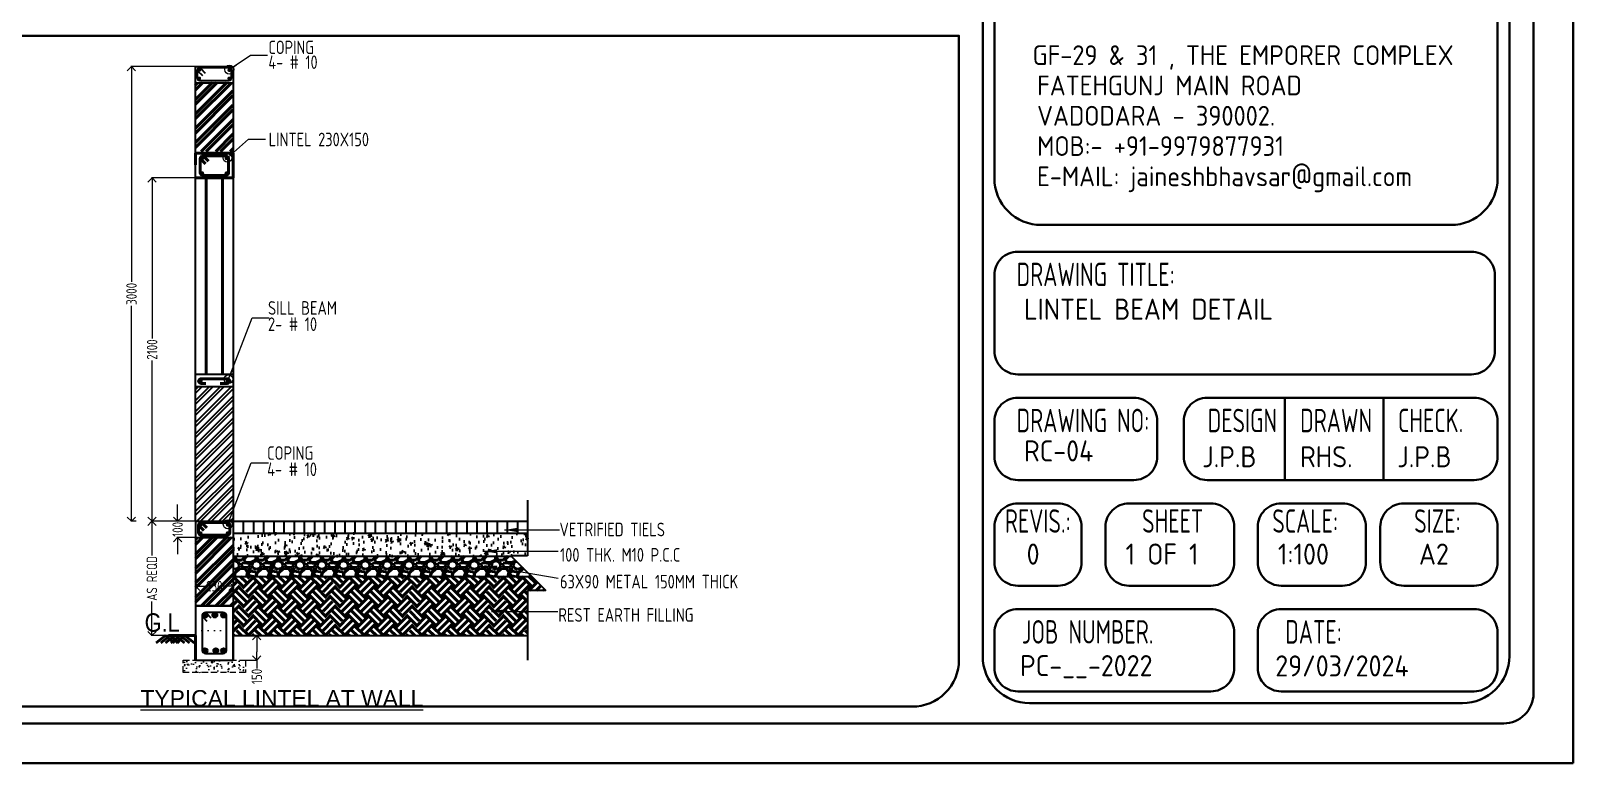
# Model space of a CAD drawing. Header units: inches. Extents: x -605 to 2991212, y -2872845 to 0.
# Drawn here: x 2612766 to 2665350, y -2154961 to -2130013 of the extents above; entities that cross this region are included whole.
import ezdxf

# ---------------------------------------------------------------- set-up
doc = ezdxf.new("R2010")
doc.units = ezdxf.units.IN
doc.header["$LTSCALE"] = 600
doc.header["$MEASUREMENT"] = 0
for name, pattern in [('CONTINOUS', [0]), ('DOT', [0.25, 0, -0.25]), ('HIDDEN', [0.375, 0.25, -0.125])]:
    doc.linetypes.add(name, pattern=pattern)
for name, color, linetype, lineweight in [('DIM', 251, 'Continuous', 0), ('L2', 2, 'Continuous', 20), ('L3', 3, 'Continuous', 25), ('L4', 4, 'Continuous', 30), ('L5', 10, 'Continuous', 40), ('rDIMension', 1, 'Continuous', 18), ('rPCC DASH', 9, 'HIDDEN', 15), ('rRCC 1', 3, 'Continuous', 25), ('rRCC 2', 40, 'Continuous', 15), ('rREINF 1', 1, 'Continuous', 25), ('rREINF 2', 4, 'Continuous', 25), ('rSHEET', 2, 'Continuous', 30), ('TEXT7', 7, 'Continuous', 30)]:
    doc.layers.add(name, color=color, linetype=linetype, lineweight=lineweight)
doc.layers.add('rFOUNDATION', color=7, linetype='CONTINOUS', lineweight=15, true_color=0xd26722)
doc.layers.add('see level', color=2, linetype='Continuous')
doc.styles.add('DIM', font='geniso.shx', dxfattribs={"width": 0.85})
doc.styles.add('ROMANS', font='arial.ttf')
doc.styles.get("Standard").update_dxf_attribs({"font": 'arial.ttf'})
doc.styles.add('TEXT3', font='geniso.shx')
doc.styles.add('TEXT3 0.75NA', font='geniso.shx', dxfattribs={"width": 0.75})
doc.dimstyles.new('DST-25$7', dxfattribs={"dimscale": 150, "dimtxt": 2.25, "dimasz": 2, "dimexe": 1.5, "dimexo": 1, "dimgap": 1, "dimtad": 1, "dimdec": 0, "dimlfac": 0.25, "dimzin": 0, "dimdsep": 46, "dimtxsty": 'ROMANS', "dimblk": 'DOT', "dimcen": 0.09, "dimdle": 1, "dimclrd": 1, "dimclre": 1, "dimclrt": 7, "dimadec": 0, "dimazin": 0, "dimtfac": 1, "dimtdec": 0, "dimtmove": 0, "dimatfit": 3, "dimfxl": 1, "dimtolj": 1, "dimtzin": 0, "dimarcsym": 0})
doc.dimstyles.new('DST-50$7', dxfattribs={"dimscale": 150, "dimtxt": 2.25, "dimasz": 2, "dimexe": 1.5, "dimexo": 1, "dimgap": 1, "dimtad": 1, "dimdec": 0, "dimlfac": 0.333333, "dimzin": 0, "dimdsep": 46, "dimtxsty": 'ROMANS', "dimblk": 'DOT', "dimcen": 0.09, "dimdle": 1, "dimclrd": 1, "dimclre": 1, "dimclrt": 7, "dimadec": 0, "dimazin": 0, "dimtfac": 1, "dimtdec": 0, "dimtmove": 0, "dimatfit": 3, "dimfxl": 1, "dimtolj": 1, "dimtzin": 0, "dimarcsym": 0})
doc.dimstyles.new('ST-25', dxfattribs={"dimscale": 100, "dimtxt": 2.5, "dimasz": 2, "dimexe": 0.18, "dimexo": 0.0625, "dimgap": 0.2, "dimtad": 0, "dimdec": 0, "dimlfac": 0.25, "dimzin": 0, "dimdsep": 46, "dimtxsty": 'DIM', "dimblk": 'OPEN90', "dimcen": 0.09, "dimclrd": 256, "dimclrt": 7, "dimadec": 0, "dimazin": 0, "dimtfac": 1, "dimtdec": 0, "dimtofl": 0, "dimtmove": 0, "dimatfit": 3, "dimldrblk": 'OPEN90', "dimfxl": 1, "dimtolj": 1, "dimtzin": 0, "dimlwd": -1, "dimarcsym": 0})

# ---------------------------------------------------------------- blocks, each defined once
blk = doc.blocks.new('_Open90')
at = {"color": 0, "linetype": 'ByBlock', "lineweight": -2}
for p, q in [((0, 0), (-1, 0)), ((-0.5, 0.5), (0, 0)), ((0, 0), (-0.5, -0.5))]:
    blk.add_line(p, q, dxfattribs=at)
blk = doc.blocks.new('*D1936')
at = {"layer": 'Defpoints', "color": 0}
for p in [(1456300, -881188), (1456125, -881774), (1456397, -881774)]:
    blk.add_point(p, dxfattribs=at)
at = {"layer": 'rDIMension', "color": 0, "lineweight": -2}
for p, q in [((1456306, -881188), (1456415, -881188)), ((1456131, -881774), (1456415, -881774))]:
    blk.add_line(p, q, dxfattribs=at)
at = {"layer": 'rDIMension'}
for p, q in [((1456397, -881388), (1456397, -881574)), ((1456397, -881774), (1456397, -881974))]:
    blk.add_line(p, q, dxfattribs=at)
at = {"layer": 'rDIMension', "xscale": 200, "yscale": 200, "zscale": 200}
for p, rotation in [((1456397, -881188), 90), ((1456397, -881774), 270)]:
    blk.add_blockref('_Open90', p, dxfattribs=dict(at, rotation=rotation))
at = {"layer": 'rDIMension', "color": 7, "insert": (1456397, -882164), "char_height": 250, "attachment_point": 5, "rotation": 90, "style": 'DIM'}
blk.add_mtext('\\A1;150', dxfattribs=at)
blk = doc.blocks.new('*D1937')
at = {"layer": 'Defpoints', "color": 0}
for p in [(1454502, -878450), (1454931, -878450), (1454931, -878841)]:
    blk.add_point(p, dxfattribs=at)
at = {"layer": 'rDIMension'}
for p, q in [((1454502, -878250), (1454502, -878050)), ((1454502, -879041), (1454502, -879241))]:
    blk.add_line(p, q, dxfattribs=at)
at = {"layer": 'rDIMension', "color": 0, "lineweight": -2}
for p, q in [((1454925, -878450), (1454484, -878450)), ((1454925, -878841), (1454484, -878841))]:
    blk.add_line(p, q, dxfattribs=at)
at = {"layer": 'rDIMension', "xscale": 200, "yscale": 200, "zscale": 200}
for p, rotation in [((1454502, -878450), 270), ((1454502, -878841), 90)]:
    blk.add_blockref('_Open90', p, dxfattribs=dict(at, rotation=rotation))
at = {"layer": 'rDIMension', "color": 7, "insert": (1454502, -878645), "char_height": 250, "attachment_point": 5, "rotation": 90, "style": 'DIM'}
blk.add_mtext('\\A1;100', dxfattribs=at)
blk = doc.blocks.new('*D1938')
at = {"layer": 'Defpoints', "color": 0}
for p in [(1454931, -880005), (1454931, -880974), (1455831, -880974)]:
    blk.add_point(p, dxfattribs=at)
at = {"layer": 'rDIMension', "color": 0, "lineweight": -2}
for p, q in [((1454931, -880968), (1454931, -879987)), ((1455831, -880968), (1455831, -879987))]:
    blk.add_line(p, q, dxfattribs=at)
at = {"layer": 'rDIMension'}
for p, q in [((1455131, -880005), (1455169, -880005)), ((1455631, -880005), (1455592, -880005))]:
    blk.add_line(p, q, dxfattribs=at)
at = {"layer": 'rDIMension', "xscale": 200, "yscale": 200, "zscale": 200, "rotation": 180}
blk.add_blockref('_Open90', (1454931, -880005), dxfattribs=at)
at = {"layer": 'rDIMension', "xscale": 200, "yscale": 200, "zscale": 200}
blk.add_blockref('_Open90', (1455831, -880005), dxfattribs=at)
at = {"layer": 'rDIMension', "color": 7, "insert": (1455381, -880005), "char_height": 250, "attachment_point": 5, "style": 'DIM'}
blk.add_mtext('\\A1;230', dxfattribs=at)
blk = doc.blocks.new('_Dot')
at = {"color": 0, "linetype": 'ByBlock', "lineweight": -2}
blk.add_line((-0.5, 0), (-1, 0), dxfattribs=at)
at = {"color": 0, "linetype": 'ByBlock', "const_width": 0.5}
blk.add_lwpolyline([(-0.25, 0, 1), (0.25, 0, 1)], format="xyb", close=True, dxfattribs=at)
blk = doc.blocks.new('*D1939')
at = {"layer": 'Defpoints', "color": 0}
for p in [(1453887, -878450), (1454931, -878450), (1454170, -881188)]:
    blk.add_point(p, dxfattribs=at)
at = {"layer": 'rDIMension', "color": 0, "lineweight": -2}
for p, q in [((1454925, -878450), (1453869, -878450)), ((1454164, -881188), (1453869, -881188))]:
    blk.add_line(p, q, dxfattribs=at)
at = {"layer": 'rDIMension'}
for p, q in [((1453887, -878650), (1453887, -879268)), ((1453887, -880988), (1453887, -880370))]:
    blk.add_line(p, q, dxfattribs=at)
at = {"layer": 'rDIMension', "xscale": 200, "yscale": 200, "zscale": 200}
for p, rotation in [((1453887, -878450), 90), ((1453887, -881188), 270)]:
    blk.add_blockref('_Open90', p, dxfattribs=dict(at, rotation=rotation))
at = {"layer": 'rDIMension', "color": 7, "insert": (1453887, -879819), "char_height": 250, "attachment_point": 5, "rotation": 90, "style": 'DIM'}
blk.add_mtext('\\A1;AS REQD', dxfattribs=at)
blk = doc.blocks.new('*D1940')
at = {"layer": 'Defpoints', "color": 0}
for p in [(1453891, -870234), (1454931, -870234), (1454931, -878450)]:
    blk.add_point(p, dxfattribs=at)
at = {"layer": 'rDIMension', "color": 0, "lineweight": -2}
for p, q in [((1454925, -870234), (1453873, -870234)), ((1454925, -878450), (1453873, -878450))]:
    blk.add_line(p, q, dxfattribs=at)
at = {"layer": 'rDIMension'}
for p, q in [((1453891, -870434), (1453891, -874077)), ((1453891, -878250), (1453891, -874606))]:
    blk.add_line(p, q, dxfattribs=at)
at = {"layer": 'rDIMension', "xscale": 200, "yscale": 200, "zscale": 200}
for p, rotation in [((1453891, -870234), 90), ((1453891, -878450), 270)]:
    blk.add_blockref('_Open90', p, dxfattribs=dict(at, rotation=rotation))
at = {"layer": 'rDIMension', "color": 7, "insert": (1453891, -874342), "char_height": 250, "attachment_point": 5, "rotation": 90, "style": 'DIM'}
blk.add_mtext('\\A1;2100', dxfattribs=at)
blk = doc.blocks.new('*D1941')
at = {"layer": 'Defpoints', "color": 0}
for p in [(1453397, -867570), (1454931, -867570), (1453517, -878450)]:
    blk.add_point(p, dxfattribs=at)
at = {"layer": 'rDIMension', "color": 0, "lineweight": -2}
for p, q in [((1454925, -867570), (1453379, -867570)), ((1453510, -878450), (1453379, -878450))]:
    blk.add_line(p, q, dxfattribs=at)
at = {"layer": 'rDIMension'}
for p, q in [((1453397, -867770), (1453397, -872724)), ((1453397, -878250), (1453397, -873296))]:
    blk.add_line(p, q, dxfattribs=at)
at = {"layer": 'rDIMension', "xscale": 200, "yscale": 200, "zscale": 200}
for p, rotation in [((1453397, -867570), 90), ((1453397, -878450), 270)]:
    blk.add_blockref('_Open90', p, dxfattribs=dict(at, rotation=rotation))
at = {"layer": 'rDIMension', "color": 7, "insert": (1453397, -873010), "char_height": 250, "attachment_point": 5, "rotation": 90, "style": 'DIM'}
blk.add_mtext('\\A1;3000', dxfattribs=at)
blk = doc.blocks.new('LIWA')
at = {"layer": 'L5'}
h = blk.add_hatch(dxfattribs=at)
h.set_pattern_fill('ANSI32', scale=652.051866)
h.set_pattern_definition([(45, (-3529267.34, -281144.94), (-172.901361, 172.901361), []), (45, (-3529152.08, -281144.94), (-172.901361, 172.901361), [])])
h.paths.add_polyline_path([(1455825.2, -867956.8), (1454925.4, -867956.8), (1454930.8, -869599.8), (1455830.6, -869599.8)])
at = {"layer": 'L5', "lineweight": -3}
h = blk.add_hatch(dxfattribs=at)
h.set_pattern_fill('ANSI32', scale=500)
h.set_pattern_definition([(45, (-2503029.22, -450251.7), (-132.5825215, 132.5825215), []), (45, (-2502940.84, -450251.7), (-132.5825215, 132.5825215), [])])
h.paths.add_polyline_path([(1455830.6, -875228.5), (1454930.8, -875228.5), (1454930.8, -878449.6), (1455830.6, -878449.6)])
at = {"layer": 'L5'}
h = blk.add_hatch(dxfattribs=at)
h.set_pattern_fill('ANSI32', scale=652.051866)
h.set_pattern_definition([(45, (965481.82, -904440.1), (-172.90136, 172.90136), []), (45, (965597.1, -904440.1), (-172.90136, 172.90136), [])])
h.paths.add_polyline_path([(1454930.8, -878840.8), (1455830.6, -878840.8), (1455830.6, -880476.6), (1454930.8, -880476.6)])
h = blk.add_hatch(dxfattribs=at)
h.set_pattern_fill('AR-CONC', scale=65.205187)
h.set_pattern_definition([(50, (941679, -931335), (467.69084, -40.91765), [48.9039, -537.9428]), (355, (941679, -931335), (-90.47307, 490.4683), [39.1231, -430.35423]), (100.45144, (941717.96, -931338.4), (377.21777, 449.55063), [41.5619, -457.18102]), (46.1842, (941679, -931204.6), (695.8967, -107.92716), [73.3558, -806.9142]), (96.63564, (941737, -931213.6), (609.4481, 635.17585), [62.3429, -685.7719]), (351.18416, (941679, -931204.6), (609.4481, 635.1759), [58.6847, -645.5313]), (21, (941744.2, -931237.2), (389.21436, -262.5284), [48.9039, -537.9428]), (326, (941744.2, -931237.2), (158.6542, 472.83544), [39.1231, -430.35423]), (71.45144, (941776.62, -931259.06), (547.86857, 210.30704), [41.5619, -457.18102]), (37.5, (941678.98, -931335), (7.928856, 217.06406), [0, -425.13782, 0, -436.87475, 0, -431.98436]), (7.5, (941678.98, -931335), (171.53498, 257.17689), [0, -249.08381, 0, -415.35704, 0, -164.6431]), (327.5, (941533.58, -931335), (348.079916, -14.706946), [0, -163.01297, 0, -508.60046, 0, -674.87368]), (317.5, (941468.37, -931335), (380.26763, 65.27364), [0, -211.91686, 0, -337.76287, 0, -479.25812])])
h.paths.add_polyline_path([(1455830.6, -878738), (1455830.6, -879286.1), (1462491, -879286.1), (1462479.7, -879274.8), (1462882.5, -879274.8), (1462882.5, -878738)])
h = blk.add_hatch(dxfattribs=at)
h.set_pattern_fill('GRAVEL', scale=521.641493)
h.set_pattern_definition([(228.0127875, (942054.566, -930813.353), (-4173.1319427, -4694.7734356), [70.17956, -6947.78897]), (184.9697407, (942007.619, -930865.517), (6259.6979141, 521.6414928), [120.43033, -11922.5987]), (132.510447, (941887.64, -930875.95), (5216.4149284, -5738.0564213), [84.917, -8406.7913]), (267.273689, (941684.2, -931006.36), (521.6414928, 10432.8298568), [109.66886, -10857.2155]), (292.833654, (941678.985, -931115.905), (-2608.2074642, 6259.6979141), [107.539, -10646.37587]), (357.273689, (941720.716, -931215.017), (-10432.8298568, 521.6414928), [109.66886, -10857.2155]), (37.6942405, (941830.26, -931220.233), (-6781.3394069, -5216.4149284), [145.03146, -14358.1031]), (72.2553284, (941945.022, -931131.554), (3651.4904499, 11476.1128425), [136.92463, -13555.54354]), (121.4295656, (941986.753, -931001.144), (-4173.1319427, 6781.3394069), [110.04027, -10893.99907]), (175.236358, (941929.372, -930907.25), (5738.0564213, -521.641493), [125.62796, -6155.7674]), (222.3974378, (941804.179, -930896.815), (-6259.6979141, -5738.05642125), [162.4642, -16083.96777]), (138.814075, (942200.626, -931011.576), (-3651.49045, 3129.848957), [55.451, -5489.6741]), (171.4692344, (942158.895, -930975.061), (6781.3394069, -1043.2829857), [105.4952, -10444.0511]), (225, (942054.57, -930959.4), (-6e-14, -521.6415), [73.77106, -663.9414]), (203.19859, (942018.05, -930896.815), (2608.207464, 1043.282986), [39.72717, -3932.9761]), (291.80141, (941981.54, -930912.46), (-521.641493, 1564.924479), [56.18235, -2752.94306]), (30.963757, (942002.4, -930964.63), (1564.924479, 1043.282986), [91.2502, -2950.41623]), (161.56505, (942080.65, -930917.68), (1043.282986, -521.641493), [65.98295, -1583.5923]), (16.3895403, (941678.985, -930912.464), (5216.4149284, 1564.9244785), [92.43487, -9151.07593]), (70.346176, (941767.664, -930886.382), (-2086.5659714, -5738.0564213), [77.54775, -7677.21055]), (293.19859, (942080.65, -930813.35), (-1043.282986, 2608.207464), [79.4538, -3893.24943]), (343.6104597, (942111.947, -930886.382), (-5216.4149284, 1564.9244785), [92.43487, -9151.07593]), (339.443955, (941678.985, -931235.88), (-2608.207464, 1043.282986), [89.1381, -4367.76877]), (294.7751406, (941762.447, -931267.18), (-2608.2074642, 5738.0564213), [74.6876, -7394.08197]), (66.80141, (942085.865, -931334.994), (1043.282986, 2608.207464), [79.4538, -3893.24943]), (17.3540246, (942117.163, -931261.964), (-6781.339407, -2086.5659714), [87.4433, -8656.86155]), (69.443955, (941830.26, -931334.994), (-1043.282986, -2608.207464), [44.56905, -4412.3378]), (101.309932, (942054.57, -931334.99), (-521.641493, 2086.565971), [26.5985, -2633.26165]), (165.963757, (942049.35, -931308.91), (1564.92448, -521.641493), [107.539, -2043.24397]), (186.009006, (941945.022, -931282.83), (5216.4149284, 521.6414928), [99.6596, -9866.2871]), (303.690068, (942002.4, -931011.58), (-521.641493, 1043.282986), [75.2322, -1805.57297]), (353.1572266, (942044.134, -931074.173), (8867.9053783, -1043.2829857), [131.3462, -13003.251]), (60.945396, (942174.544, -931089.823), (-2086.5659714, -3651.49045), [53.7061, -5316.92175]), (90, (942200.6, -931042.9), (-521.6415, 521.6415), [31.2985, -490.343]), (120.256437, (941934.59, -931267.18), (2086.5659714, -3651.49045), [72.4685, -7174.4067]), (48.0127875, (941898.074, -931204.584), (4173.1319427, 4694.7734356), [140.3591, -6877.6094]), (0, (941991.97, -931100.26), (521.6415, 521.6415), [135.6268, -386.0147]), (325.3048465, (942127.596, -931100.255), (5216.4149284, -3651.4904499), [82.4788, -8165.39737]), (254.054604, (942195.41, -931147.2), (-521.641493, -2086.565971), [75.95204, -3721.65535]), (207.6459754, (942174.544, -931220.233), (-9911.188364, -5216.4149284), [123.66294, -12242.65155]), (175.4260787, (942065, -931277.614), (-6781.3394069, 521.6414928), [130.82716, -12951.8749])])
h.paths.add_polyline_path([(1455830.6, -879769.6), (1462974.5, -879769.6), (1462491, -879286.1), (1455830.6, -879286.1)])
h = blk.add_hatch(dxfattribs=at)
h.set_pattern_fill('EARTH', scale=1304.103732, angle=45)
h.set_pattern_definition([(45, (941679, -931335), (0, 461.0703), [326.02593, -326.02593]), (45, (941592.53, -931248.54), (0, 461.0703), [326.02593, -326.02593]), (45, (941506.08, -931162.1), (0, 461.0703), [326.02593, -326.02593]), (135, (941506.08, -931104.46), (-461.0703, 4e-14), [326.02593, -326.02593]), (135, (941592.53, -931018), (-461.0703, 4e-14), [326.02593, -326.02593]), (135, (941679, -930931.56), (-461.0703, 4e-14), [326.02593, -326.02593])])
h.paths.add_polyline_path([(1455830.6, -881188.2), (1462882.5, -881188.2), (1462882.5, -880111.6), (1463316.5, -880111.6), (1462974.5, -879769.6), (1455830.6, -879769.6)])
at = {"layer": 'rPCC DASH'}
h = blk.add_hatch(dxfattribs=at)
h.set_pattern_fill('AR-CONC', color=256, scale=49.000729)
h.set_pattern_definition([(50, (1243704.2, -928602.46), (351.46272, -30.749), [36.75055, -404.256]), (355, (1243704.2, -928602.46), (-67.98917, 368.57963), [29.40044, -323.4048]), (100.45144, (1243733.5, -928605.02), (283.47355, 337.8306), [31.23316, -343.56475]), (46.1842, (1243704.2, -928504.46), (522.956, -81.10565), [55.1258, -606.384]), (96.63564, (1243747.8, -928511.2), (457.9912, 477.3252), [46.8498, -515.3474]), (351.18416, (1243704.2, -928504.46), (457.9912, 477.3252), [44.1007, -485.1072]), (21, (1243753.2, -928528.96), (292.4888, -197.2862), [36.75055, -404.256]), (326, (1243753.2, -928528.96), (119.2263, 355.3288), [29.40044, -323.4048]), (71.45144, (1243777.57, -928545.4), (411.7151, 158.0426), [31.23316, -343.56475]), (37.5, (1243704.2, -928602.46), (5.95842, 163.120416), [0, -319.48476, 0, -328.30489, 0, -324.62983]), (7.5, (1243704.2, -928602.46), (128.90599, 193.26462), [0, -187.18279, 0, -312.13465, 0, -123.72684]), (327.5, (1243594.93, -928602.46), (261.57689, -11.05205), [0, -122.50182, 0, -382.20569, 0, -507.15755]), (317.5, (1243545.92, -928602.46), (285.76548, 49.05217), [0, -159.25237, 0, -253.82378, 0, -360.15536])])
h.paths.add_polyline_path([(1456124.6, -881773.8), (1454636.8, -881773.8), (1454636.8, -882067.8), (1456124.6, -882067.8)])
at = {"layer": 'rREINF 2'}
h = blk.add_hatch(color=256, dxfattribs=at)
h.dxf.hatch_style = 1
h.paths.add_polyline_path([(1455214.6, -880698.4, 1), (1455097, -880698.4, 1)])
h = blk.add_hatch(color=256, dxfattribs=at)
h.dxf.hatch_style = 1
h.paths.add_polyline_path([(1455452.4, -880698.4, 1), (1455334.8, -880698.4, 1)])
h = blk.add_hatch(color=256, dxfattribs=at)
h.dxf.hatch_style = 1
h.paths.add_polyline_path([(1455662.5, -880698.4, 1), (1455544.9, -880698.4, 1)])
h = blk.add_hatch(color=256, dxfattribs=at)
h.dxf.hatch_style = 1
h.paths.add_polyline_path([(1455214.6, -881546.2, 1), (1455097, -881546.2, 1)])
h = blk.add_hatch(color=256, dxfattribs=at)
h.dxf.hatch_style = 1
h.paths.add_polyline_path([(1455475.1, -881546.2, 1), (1455357.5, -881546.2, 1)])
h = blk.add_hatch(color=256, dxfattribs=at)
h.dxf.hatch_style = 1
h.paths.add_polyline_path([(1455662.5, -881546.2, 1), (1455544.9, -881546.2, 1)])
at = {"layer": 'DIM', "color": 4, "linetype": 'DOT'}
blk.add_line((1454930.8, -881062.2), (1455830.6, -881062.2), dxfattribs=at)
at = {"layer": 'L2'}
blk.add_line((1454930.8, -881188.2), (1454170.4, -881188.2), dxfattribs=at)
at = {"layer": 'L3'}
for p, q in [((1454930.8, -878449.6), (1454930.8, -867570.2)), ((1454930.8, -867570.2), (1455819.8, -867570.2)), ((1455830.6, -867570.2), (1455830.6, -878449.6)), ((1454930.8, -867956.8), (1455819.8, -867956.8)), ((1454930.8, -874928.5), (1455830.6, -874928.5)), ((1454930.8, -875228.5), (1455830.6, -875228.5)), ((1462882.5, -877947.7), (1462882.5, -879274.8)), ((1454930.8, -878449.6), (1454930.8, -881773.8)), ((1454930.8, -878449.6), (1455830.6, -878449.6)), ((1455830.6, -878449.6), (1455830.6, -881773.8)), ((1455830.6, -878449.6), (1462882.5, -878449.6)), ((1454930.8, -878840.8), (1455830.6, -878840.8)), ((1455830.6, -878738), (1462882.5, -878738)), ((1455830.6, -879286.1), (1462491, -879286.1)), ((1462882.5, -879274.8), (1462479.7, -879274.8)), ((1462479.7, -879274.8), (1463316.5, -880111.6)), ((1455830.6, -879769.6), (1462974.5, -879769.6)), ((1463316.5, -880111.6), (1462882.5, -880111.6)), ((1462882.5, -880111.6), (1462882.5, -881776.4)), ((1454930.8, -880476.6), (1455830.6, -880476.6)), ((1455830.6, -881188.2), (1462882.5, -881188.2))]:
    blk.add_line(p, q, dxfattribs=at)
at = {"layer": 'L4'}
for points, const_width in [([(1454997, -867853.9, 1), (1455042.1, -867853.9, 1)], 45.1), ([(1455001.2, -867648.7, 1), (1455046.3, -867648.7, 1)], 45.1), ([(1455715.8, -867853.9, 1), (1455760.9, -867853.9, 1)], 45.1), ([(1455717, -867653.8, 1), (1455762.1, -867653.8, 1)], 45.1), ([(1455074.2, -869759, 1), (1455119.9, -869759, 1)], 45.6), ([(1455647.9, -869764.1, 1), (1455693.5, -869764.1, 1)], 45.6), ([(1455070, -870125, 1), (1455115.7, -870125, 1)], 45.6), ([(1455646.7, -870125, 1), (1455692.3, -870125, 1)], 45.6), ([(1455033.5, -875091, 1), (1455079.1, -875091, 1)], 45.6), ([(1455678.3, -875096.1, 1), (1455723.9, -875096.1, 1)], 45.6), ([(1455033.5, -878529, 1), (1455079.1, -878529, 1)], 45.6), ([(1455678.3, -878534.2, 1), (1455723.9, -878534.2, 1)], 45.6), ([(1455029.3, -878736.8, 1), (1455074.9, -878736.8, 1)], 45.6), ([(1455677.1, -878736.8, 1), (1455722.7, -878736.8, 1)], 45.6)]:
    blk.add_lwpolyline(points, format="xyb", close=True, dxfattribs=dict(at, const_width=const_width))
at = {"layer": 'L5', "lineweight": -3}
for p, q in [((1454980.4, -867670.2), (1455096.5, -867786.7)), ((1455048, -867608.8), (1455164.2, -867725.3))]:
    blk.add_line(p, q, dxfattribs=at)
at = {"layer": 'L5', "color": 2}
for p, q in [((1454930.8, -869842.5), (1454930.8, -869646.9)), ((1454930.8, -869646.9), (1455830.6, -869646.9)), ((1455830.6, -869646.9), (1455830.6, -870233.8)), ((1454930.8, -869920.8), (1454930.8, -869842.5)), ((1455830.6, -870233.8), (1454930.8, -870233.8)), ((1455183.2, -870233.8), (1455183.2, -874928.5)), ((1455578.2, -870233.8), (1455578.2, -874928.5)), ((1454930.8, -881188.2), (1454279.5, -881188.2)), ((1454930.8, -881773.8), (1454930.8, -881188.2))]:
    blk.add_line(p, q, dxfattribs=at)
at = {"layer": 'L5'}
for p, q in [((1455121.6, -869718.6), (1455239.2, -869836.6)), ((1455053.1, -869780.8), (1455170.7, -869898.7)), ((1455012.4, -878550.8), (1455130, -878668.7)), ((1455080.8, -878488.6), (1455198.4, -878606.6)), ((1454210.9, -881188.2), (1453988.5, -881356.4)), ((1454320.1, -881188.2), (1454097.6, -881356.4)), ((1454204.3, -881188.2), (1454426.8, -881356.4)), ((1454435.8, -881188.2), (1454213.4, -881356.4)), ((1454320.1, -881188.2), (1454542.5, -881356.4)), ((1454562.5, -881188.2), (1454340, -881356.4)), ((1454446.7, -881188.2), (1454669.2, -881356.4)), ((1454678.2, -881188.2), (1454455.8, -881356.4)), ((1454562.5, -881188.2), (1454784.9, -881356.4)), ((1454671.7, -881188.2), (1454894.1, -881356.4))]:
    blk.add_line(p, q, dxfattribs=at)
at = {"layer": 'L5', "lineweight": -3}
blk.add_lwpolyline([(1455035.2, -867903.5), (1455727.1, -867903.5, 0.4142136), (1455791.5, -867839.1), (1455791.5, -867664.6, 0.4142136), (1455727.1, -867600.2), (1455035.2, -867600.2, 0.4142136), (1454970.8, -867664.6), (1454970.8, -867839.1, 0.4142136)], format="xyb", close=True, dxfattribs=at)
at = {"layer": 'L5'}
for points in [[(1455108.6, -870175.2), (1455658.1, -870175.2, 0.4142136), (1455723.3, -870110), (1455723.3, -869775.1, 0.4142136), (1455658.1, -869709.9), (1455108.6, -869709.9, 0.4142136), (1455043.4, -869775.1), (1455043.4, -870110, 0.4142136)], [(1455067.9, -878787), (1455688.5, -878787, 0.4142136), (1455753.7, -878721.8), (1455753.7, -878545.1, 0.4142136), (1455688.5, -878479.9), (1455067.9, -878479.9, 0.4142136), (1455002.7, -878545.1), (1455002.7, -878721.8, 0.4142136)]]:
    blk.add_lwpolyline(points, format="xyb", close=True, dxfattribs=at)
blk.add_lwpolyline([(1455523.6, -875152.8), (1455688.5, -875152.8, 0.4142136), (1455753.7, -875087.6), (1455753.7, -875107, 0.4142136), (1455688.5, -875041.8), (1455067.9, -875041.8, 0.4142136), (1455002.7, -875107), (1455002.7, -875087.6, 0.4142136), (1455067.9, -875152.8), (1455178.9, -875152.8)], format="xyb", dxfattribs=at)
at = {"layer": 'rPCC DASH'}
blk.add_lwpolyline([(1454636.8, -881773.8), (1456124.6, -881773.8), (1456124.6, -882067.8), (1454636.8, -882067.8)], close=True, dxfattribs=at)
at = {"layer": 'rRCC 1'}
blk.add_lwpolyline([(1454930.8, -881773.8), (1455830.6, -881773.8), (1455830.6, -880476.6), (1454930.8, -880476.6)], close=True, dxfattribs=at)
at = {"layer": 'rREINF 1'}
for p, q in [((1455109.4, -880734.5), (1455204.6, -880843.8)), ((1455202.2, -880662.2), (1455297.3, -880762.1))]:
    blk.add_line(p, q, dxfattribs=at)
blk.add_lwpolyline([(1455171.3, -881613.5), (1455590, -881613.5, 0.4142136), (1455670.2, -881533.3), (1455670.2, -880717.1, 0.4142136), (1455590, -880637), (1455171.3, -880637, 0.4142136), (1455091.1, -880717.1), (1455091.1, -881533.3, 0.4142136)], format="xyb", close=True, dxfattribs=at)
at = {"layer": 'rREINF 2'}
for centre in [(1455155.8, -880698.4), (1455393.6, -880698.4), (1455603.7, -880698.4), (1455155.8, -881546.2), (1455416.3, -881546.2), (1455603.7, -881546.2)]:
    blk.add_circle(centre, 58.8, dxfattribs=at)
at = {"layer": 'see level', "color": 3, "linetype": 'ByBlock'}
for points in [[(1456073.8, -878449.6), (1456073.8, -878738)], [(1456317, -878449.6), (1456317, -878738)], [(1456560.1, -878449.6), (1456560.1, -878738)], [(1456803.3, -878449.6), (1456803.3, -878738)], [(1457046.5, -878449.6), (1457046.5, -878738)], [(1457289.7, -878449.6), (1457289.7, -878738)], [(1457532.9, -878449.6), (1457532.9, -878738)], [(1457776, -878449.6), (1457776, -878738)], [(1458019.2, -878449.6), (1458019.2, -878738)], [(1458262.4, -878449.6), (1458262.4, -878738)], [(1458505.6, -878449.6), (1458505.6, -878738)], [(1458748.8, -878449.6), (1458748.8, -878738)], [(1458991.9, -878449.6), (1458991.9, -878738)], [(1459235.1, -878449.6), (1459235.1, -878738)], [(1459478.3, -878449.6), (1459478.3, -878738)], [(1459721.5, -878449.6), (1459721.5, -878738)], [(1459964.7, -878449.6), (1459964.7, -878738)], [(1460207.8, -878449.6), (1460207.8, -878738)], [(1460451, -878449.6), (1460451, -878738)], [(1460694.2, -878449.6), (1460694.2, -878738)], [(1460937.4, -878449.6), (1460937.4, -878738)], [(1461180.6, -878449.6), (1461180.6, -878738)], [(1461423.7, -878449.6), (1461423.7, -878738)], [(1461666.9, -878449.6), (1461666.9, -878738)], [(1461910.1, -878449.6), (1461910.1, -878738)], [(1462153.3, -878449.6), (1462153.3, -878738)], [(1462396.5, -878449.6), (1462396.5, -878738)], [(1462639.6, -878449.6), (1462639.6, -878738)], [(1462882.8, -878449.6), (1462882.8, -878738)]]:
    blk.add_lwpolyline(points, dxfattribs=at)
at = {"layer": 'rRCC 2', "color": 7, "style": 'DIM', "width": 0.85}
for s, height, p in [('COPING ', 322.12, (1456675.8, -867272.1)), ('4- # 10 ', 322.12, (1456675.8, -867627.1)), ('LINTEL 230X150', 326.026, (1456681.5, -869478.1)), ('SILL BEAM', 326.03, (1456665.8, -873509.7)), ('2- # 10 ', 326.03, (1456665.8, -873898.4)), ('COPING ', 326.03, (1456645.6, -876981.4)), ('4- # 10 ', 326.03, (1456645.6, -877370.1)), ('VETRIFIED TIELS', 326.026, (1463646, -878810.7)), ('100 THK. M10 P.C.C', 326.026, (1463658.5, -879418.1)), ('63X90 METAL 150MM THICK', 326.026, (1463658.5, -880059.4)), ('REST EARTH FILLING', 326.026, (1463618.5, -880856.7))]:
    blk.add_text(s, height=height, dxfattribs=at).set_placement(p)
at = {"layer": 'rRCC 2', "color": 6, "insert": (1453612.4, -882490.5), "char_height": 391.231, "attachment_point": 1}
blk.add_mtext_dynamic_manual_height_columns('{\\LTYPICAL LINTEL AT WALL}', width=13300.272, gutter_width=0, heights=[807.3], dxfattribs=at)
at = {"layer": 'TEXT7', "style": 'ROMANS', "width": 0.85}
blk.add_text('G.L', height=440.14, dxfattribs=at).set_placement((1453711.5, -881093.9))
at = {"layer": 'rDIMension'}
dim = blk.add_linear_dim(base=(1453397.3, -867570.2), p1=(1453516.6, -878449.6), p2=(1454930.8, -867570.2), angle=90, text='3000', dimstyle='ST-25', override={"dimtxsty": 'DIM', "dimblk": 'Open90'}, dxfattribs=at)
dim.commit()
dim.dimension.update_dxf_attribs({"geometry": '*D1941', "text_midpoint": (1453397.3, -873009.9)})
dim = blk.add_linear_dim(base=(1453890.9, -870233.8), p1=(1454930.8, -878449.6), p2=(1454930.8, -870233.8), angle=90, text='2100', dimstyle='ST-25', dxfattribs=at)
dim.commit()
dim.dimension.update_dxf_attribs({"geometry": '*D1940', "text_midpoint": (1453890.9, -874341.7)})
for base, p1, p2, text, picture, middle in [((1454502.2, -878449.6), (1454930.8, -878840.8), (1454930.8, -878449.6), '100', '*D1937', (1454502.2, -878645.2)), ((1453887.3, -878449.6), (1454170.4, -881188.2), (1454930.8, -878449.6), 'AS REQD', '*D1939', (1453887.3, -879818.9)), ((1456396.6, -881773.8), (1456300.1, -881188.2), (1456124.6, -881773.8), '150', '*D1936', (1456396.6, -882163.9))]:
    dim = blk.add_linear_dim(base=base, p1=p1, p2=p2, angle=90, text=text, dimstyle='ST-25', dxfattribs=at)
    dim.commit()
    dim.dimension.update_dxf_attribs({"geometry": picture, "text_midpoint": middle, "dimtype": 160})
dim = blk.add_linear_dim(base=(1454930.8, -880004.6), p1=(1455830.6, -880974.3), p2=(1454930.8, -880974.3), text='230', dimstyle='ST-25', dxfattribs=at)
dim.commit()
dim.dimension.update_dxf_attribs({"geometry": '*D1938', "text_midpoint": (1455380.7, -880004.6)})
at = {"layer": 'DIM'}
for points, dimstyle, override in [([(1455739.6, -867644.1), (1456249.9, -867295), (1456654.7, -867295)], 'DST-25$7', {"dimasz": 1.4, "dimtad": 0, "dimldrblk": 'DotBlank'}), ([(1455693.5, -869754.4), (1456197.5, -869306.5), (1456607.3, -869306.5)], 'DST-25$7', {"dimasz": 1.4, "dimtad": 0, "dimldrblk": 'DotBlank'}), ([(1455721.2, -875052.7), (1456286, -873584.4), (1456695.7, -873584.4)], 'DST-25$7', {"dimasz": 1.4, "dimtad": 0, "dimldrblk": 'DotBlank'}), ([(1455701.1, -878524.4), (1456265.9, -877056.1), (1456675.6, -877056.1)], 'DST-25$7', {"dimasz": 1.4, "dimtad": 0, "dimldrblk": 'DotBlank'}), ([(1462325.7, -878659.8), (1463646.6, -878659.8)], 'DST-50$7', {"dimgap": 1, "dimtad": 0}), ([(1461853.1, -879170.7), (1463617.5, -879170.7)], 'DST-50$7', {"dimgap": 1, "dimtad": 0}), ([(1461853.1, -879512.8), (1463617.5, -879812)], 'DST-50$7', {"dimgap": 1, "dimtad": 0}), ([(1462020, -880609.2), (1463605, -880609.2)], 'DST-50$7', {"dimgap": 1, "dimtad": 0})]:
    blk.add_leader(points, dimstyle=dimstyle, override=override, dxfattribs=at)

msp = doc.modelspace()

# ---------------------------------------------------------------- linework, layer by layer
at = {"layer": 'rSHEET'}
for p, q in [((2655522, -2142513.4), (2655522, -2145316)), ((2658879.4, -2142513.4), (2658879.4, -2145316))]:
    msp.add_line(p, q, dxfattribs=at)
msp.add_lwpolyline([(2665350.1, -2154960.9), (2665350.1, -2012738.5), (2564788.7, -2012738.5), (2564788.7, -2154960.9)], close=True, dxfattribs=at)
for points in [[(2663998.1, -2152590.5), (2663998.1, -2015108.9, 0.4142136), (2662982.3, -2014093), (2567156.6, -2014093, 0.4142136), (2566140.7, -2015108.9), (2566140.7, -2152590.5, 0.4142136), (2567156.6, -2153606.4), (2662982.3, -2153606.4, 0.4142136)], [(2645218.1, -2083827), (2663174.9, -2083827), (2663174.9, -2151320.2, -0.4142136), (2661578.7, -2152916.4), (2646814.3, -2152916.4, -0.4142136), (2645218.1, -2151320.2)], [(2647213.3, -2123458.1), (2661179.7, -2123458.1, -0.4142136), (2662775.8, -2125054.2), (2662775.8, -2135030.2, -0.4142136), (2661179.7, -2136626.4), (2647213.3, -2136626.4, -0.4142136), (2645617.2, -2135030.2), (2645617.2, -2125054.2, -0.4142136)], [(2566698.4, -2130180.6), (2644409.3, -2130180.6), (2644409.3, -2151440.6, -0.4142136), (2642813.1, -2153036.8), (2568294.6, -2153036.8, -0.4142136), (2566698.4, -2151440.6)], [(2661881.1, -2141715.3), (2646415.2, -2141715.3, -0.4142136), (2645617.2, -2140917.2), (2645617.2, -2138333.7, -0.4142136), (2646415.2, -2137535.6), (2661881.1, -2137535.6, -0.4142136), (2662679.2, -2138333.7), (2662679.2, -2140917.2, -0.4142136)], [(2650374.1, -2145316), (2646415.2, -2145316, -0.4142136), (2645617.2, -2144517.9), (2645617.2, -2143311.4, -0.4142136), (2646415.2, -2142513.4), (2650374.1, -2142513.4, -0.4142136), (2651172.1, -2143311.4), (2651172.1, -2144517.9, -0.4142136)], [(2661977.8, -2145316), (2652870.5, -2145316, -0.4142136), (2652072.4, -2144517.9), (2652072.4, -2143311.4, -0.4142136), (2652870.5, -2142513.4), (2661977.8, -2142513.4, -0.4142136), (2662775.8, -2143311.4), (2662775.8, -2144517.9, -0.4142136)], [(2646415.2, -2146114), (2647788.3, -2146114, -0.4142136), (2648586.4, -2146912.1), (2648586.4, -2148118.6, -0.4142136), (2647788.3, -2148916.6), (2646415.2, -2148916.6, -0.4142136), (2645617.2, -2148118.6), (2645617.2, -2146912.1, -0.4142136)], [(2650204.8, -2146114), (2652999.4, -2146114, -0.4142136), (2653797.5, -2146912.1), (2653797.5, -2148118.6, -0.4142136), (2652999.4, -2148916.6), (2650204.8, -2148916.6, -0.4142136), (2649406.7, -2148118.6), (2649406.7, -2146912.1, -0.4142136)], [(2655393.6, -2146114), (2657488.6, -2146114, -0.4142136), (2658286.6, -2146912.1), (2658286.6, -2148118.6, -0.4142136), (2657488.6, -2148916.6), (2655393.6, -2148916.6, -0.4142136), (2654595.5, -2148118.6), (2654595.5, -2146912.1, -0.4142136)], [(2659572.2, -2146114), (2661977.8, -2146114, -0.4142136), (2662775.8, -2146912.1), (2662775.8, -2148118.6, -0.4142136), (2661977.8, -2148916.6), (2659572.2, -2148916.6, -0.4142136), (2658774.1, -2148118.6), (2658774.1, -2146912.1, -0.4142136)], [(2652999.4, -2152517.3), (2646415.2, -2152517.3, -0.4142136), (2645617.2, -2151719.2), (2645617.2, -2150512.8, -0.4142136), (2646415.2, -2149714.7), (2652999.4, -2149714.7, -0.4142136), (2653797.5, -2150512.8), (2653797.5, -2151719.2, -0.4142136)], [(2661977.8, -2152517.3), (2655393.6, -2152517.3, -0.4142136), (2654595.5, -2151719.2), (2654595.5, -2150512.8, -0.4142136), (2655393.6, -2149714.7), (2661977.8, -2149714.7, -0.4142136), (2662775.8, -2150512.8), (2662775.8, -2151719.2, -0.4142136)]]:
    msp.add_lwpolyline(points, format="xyb", close=True, dxfattribs=at)

# ---------------------------------------------------------------- block references
at = {"layer": 'rFOUNDATION', "linetype": 'ByBlock', "xscale": 1.423799133232619, "yscale": 1.423799133232619, "zscale": 1.423799133232619}
msp.add_blockref('LIWA', (546851.9, -895982.5), dxfattribs=at)

# ---------------------------------------------------------------- texts
at = {"layer": 'rSHEET', "lineweight": 13, "style": 'TEXT3'}
for s, p in [('GF-29 & 31 , THE EMPORER COMPLEX', (2646919, -2131176.7)), ('FATEHGUNJ MAIN ROAD', (2647073.8, -2132208.9)), ('VADODARA - 390002.', (2647073.8, -2133241)), ('MOB:- +91-9979877931', (2647073.8, -2134273.1)), ('E-MAIL: jaineshbhavsar@gmail.com', (2647073.8, -2135305.3))]:
    msp.add_text(s, height=672.427, dxfattribs=at).set_placement(p)
at = {"layer": 'rSHEET', "style": 'TEXT3 0.75NA', "width": 0.75}
for s, height, p in [('DRAWING TITLE:', 798.078, (2646374.5, -2138708.8)), ('DRAWING NO:', 798.078, (2646374.5, -2143686.5)), ('DESIGN', 798.08, (2652888, -2143686.5)), ('DRAWN', 798.08, (2656042, -2143686.5)), ('CHECK.', 798.08, (2659379, -2143686.5)), ('REVIS.:', 798.08, (2645974.7, -2147111.6)), ('SHEET', 798.08, (2650653.6, -2147111.6)), ('SCALE:', 798.08, (2655093.4, -2147111.6)), ('SIZE:', 798.08, (2659931.3, -2147111.6)), ('JOB NUMBER.', 798.078, (2646554.9, -2150887.9)), ('DATE:', 798.08, (2655533.3, -2150887.9))]:
    msp.add_text(s, height=height, dxfattribs=at).set_placement(p)
at = {"layer": 'rSHEET', "style": 'TEXT3'}
for s, height, p in [('LINTEL BEAM DETAIL', 718.27, (2646628.8, -2139854.5)), ('RC-04', 718.27, (2646628.8, -2144682.9)), ('J.P.B', 718.27, (2652703.2, -2144880.5)), ('RHS.', 718.27, (2656041.4, -2144880.5)), ('J.P.B', 718.27, (2659353.9, -2144880.5)), ('0', 718.3, (2646715.7, -2148197.5)), ('1 OF 1', 718.27, (2650091.8, -2148197.5)), ('1:100', 718.27, (2655284.3, -2148197.5)), ('A2', 718.27, (2660092.5, -2148197.5)), ('PC-__-2022', 718.27, (2646494.1, -2151998.3)), ('29/03/2024', 718.27, (2655193.9, -2152008.1))]:
    msp.add_text(s, height=height, dxfattribs=at).set_placement(p)

doc.saveas('drawing.dxf')
